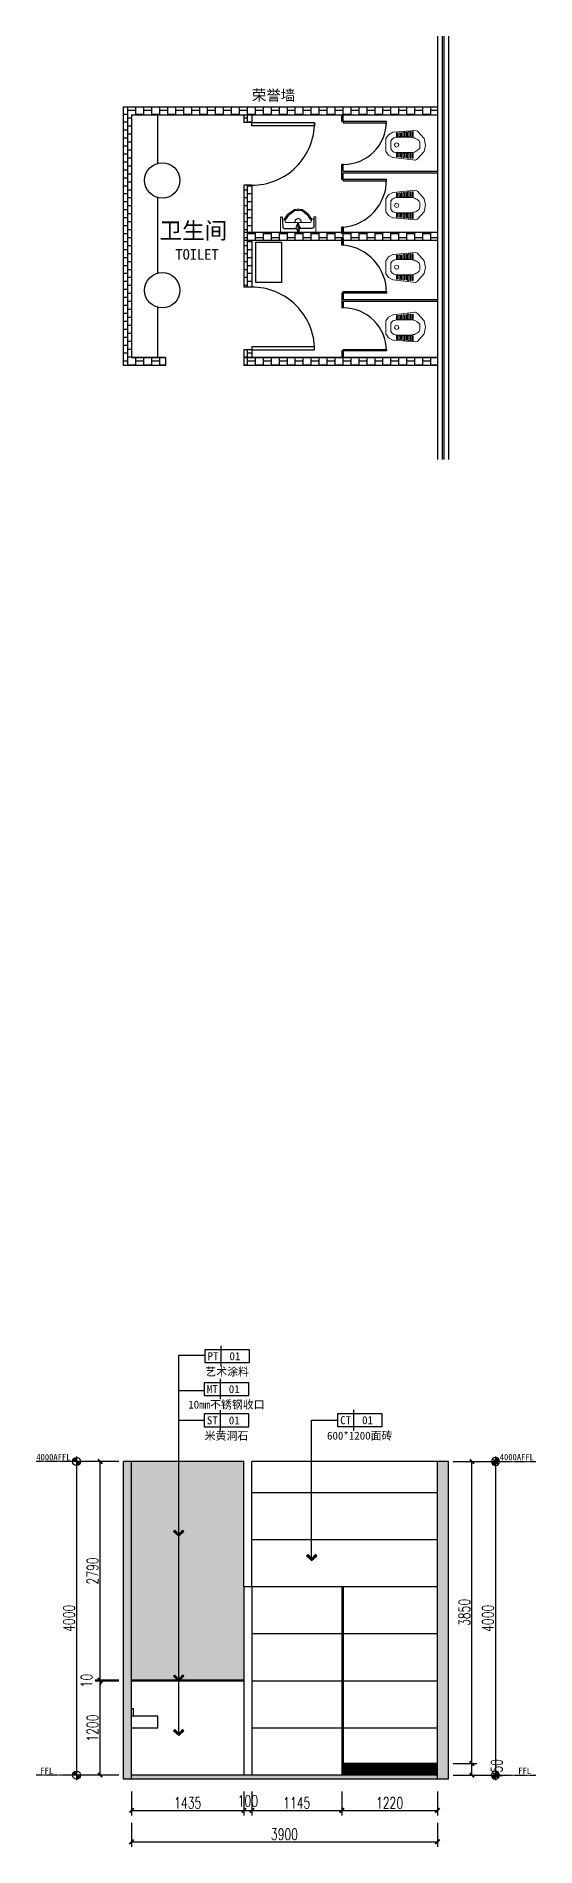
# Model space of a CAD drawing. Header units: millimetres. Extents: x 5625199 to 7433318, y -3316392 to -2552493.
# Drawn here: x 6492890 to 6499258, y -2677437 to -2654344 of the extents above; entities that cross this region are included whole.
import ezdxf
from ezdxf.enums import TextEntityAlignment as Align

# ---------------------------------------------------------------- set-up
doc = ezdxf.new("R2010")
doc.units = ezdxf.units.MM
doc.header["$PDMODE"] = 35
doc.header["$PDSIZE"] = -10
doc.linetypes.add('M-CENTER', pattern=[11.25, 7.5, -1.25, 1.25, -1.25])
for name, color, linetype in [('155', 155, 'Continuous'), ('DIM', 7, 'Continuous'), ('PL-固定家具', 155, 'Continuous'), ('PL-文字标注', 2, 'Continuous'), ('PL-新建墙体', 5, 'Continuous'), ('PL-活动家具', 15, 'Continuous'), ('PL-门', 4, 'Continuous')]:
    doc.layers.add(name, color=color, linetype=linetype)
doc.styles.add('03.YBC-宋体2.5', font='', dxfattribs={"width": 0.8, "height": 2.5})
doc.styles.add('dop-S', font='')
doc.styles.add('标注-尺寸', font='simplex.shx', dxfattribs={"width": 0.7})
doc.styles.add('黑体', font='simhei.ttf')
doc.styles.get('03.YBC-宋体2.5').set_extended_font_data('SimSun')
doc.styles.get('dop-S').set_extended_font_data('SimSun')
doc.dimstyles.new('90', dxfattribs={"dimscale": 0.9, "dimtxt": 150, "dimasz": 50, "dimexe": 120, "dimexo": 150, "dimgap": 30, "dimtad": 1, "dimdec": 0, "dimrnd": 5, "dimdsep": 46, "dimtxsty": '标注-尺寸', "dimblk": 'ARCHTICK', "dimcen": 0.2, "dimclrd": 8, "dimclre": 8, "dimclrt": 2, "dimadec": 0, "dimazin": 0, "dimtfac": 1, "dimtdec": 0, "dimtmove": 2, "dimatfit": 3, "dimldrblk": 'ccccc', "dimfxl": 300, "dimfxlon": 1, "dimtolj": 1, "dimtzin": 0, "dimarcsym": 0})
doc.dimstyles.new('副本 100', dxfattribs={"dimscale": 0.8, "dimtxt": 180, "dimasz": 70, "dimexe": 80, "dimexo": 100, "dimgap": 30, "dimtad": 1, "dimdec": 0, "dimrnd": 5, "dimdsep": 46, "dimtxsty": '标注-尺寸', "dimblk": 'ARCHTICK', "dimcen": 0.2, "dimdle": 5, "dimclrd": 8, "dimclre": 8, "dimclrt": 2, "dimadec": 0, "dimazin": 0, "dimtfac": 1, "dimtdec": 0, "dimtmove": 2, "dimatfit": 3, "dimldrblk": 'ccccc', "dimfxl": 300, "dimfxlon": 1, "dimtolj": 1, "dimtzin": 0, "dimarcsym": 0})

# ---------------------------------------------------------------- blocks, each defined once
blk = doc.blocks.new('GRDRDRD')
at = {"lineweight": 9}
for points in [[(5099847, -2519310), (5099792, -2519279), (5099760, -2519231), (5099760, -2519145), (5099760, -2519066), (5099792, -2519018), (5099847, -2518987)], [(5099823, -2519097), (5099839, -2519073)], [(5099823, -2519200), (5099823, -2519097)], [(5099839, -2519073), (5099847, -2519066), (5099863, -2519058), (5099871, -2519058), (5099886, -2519050), (5100100, -2519050)], [(5099847, -2518987), (5099855, -2518987)], [(5100139, -2518955), (5099855, -2518987)], [(5100100, -2519050), (5100107, -2519050)], [(5100107, -2519050), (5100123, -2519058), (5100139, -2519066), (5100155, -2519073), (5100163, -2519081), (5100178, -2519089), (5100186, -2519097)], [(5100139, -2518955), (5100163, -2518971)], [(5100163, -2518971), (5100250, -2519066), (5100265, -2519145), (5100250, -2519231), (5100163, -2519326)], [(5100186, -2519097), (5100194, -2519113)], [(5100194, -2519176), (5100194, -2519113)], [(5099839, -2519223), (5099823, -2519200)], [(5100107, -2519247), (5100100, -2519247), (5099886, -2519247), (5099871, -2519239), (5099863, -2519239), (5099847, -2519231), (5099839, -2519223)], [(5100139, -2519334), (5099855, -2519310), (5099847, -2519310)], [(5100107, -2519239), (5100100, -2519247)], [(5100186, -2519200), (5100178, -2519208), (5100163, -2519216), (5100155, -2519223), (5100139, -2519231), (5100123, -2519239), (5100107, -2519239)], [(5100163, -2519326), (5100139, -2519334)], [(5100194, -2519176), (5100186, -2519200)]]:
    blk.add_lwpolyline(points, dxfattribs=at)
at = {"lineweight": 13}
for points in [[(5099894, -2519176), (5099878, -2519168), (5099871, -2519152), (5099878, -2519129), (5099894, -2519121), (5099918, -2519129), (5099926, -2519152), (5099918, -2519168)], [(5099894, -2518995), (5099910, -2518995), (5099910, -2519042), (5099894, -2519042)], [(5099926, -2518995), (5099942, -2518995), (5099942, -2519042), (5099926, -2519042)], [(5099950, -2518995), (5099965, -2518987), (5099965, -2519042), (5099950, -2519042)], [(5099981, -2518987), (5099997, -2518987), (5099997, -2519042), (5099981, -2519042)], [(5100013, -2518987), (5100021, -2518987), (5100021, -2519042), (5100013, -2519042)], [(5100052, -2519042), (5100036, -2519042), (5100036, -2518979), (5100052, -2518979)], [(5100084, -2519042), (5100068, -2519042), (5100068, -2518979), (5100084, -2518979)], [(5100107, -2519042), (5100100, -2519042), (5100100, -2518979), (5100107, -2518979)], [(5100084, -2519318), (5100068, -2519318), (5100068, -2519255), (5100084, -2519255)], [(5100100, -2519318), (5100100, -2519255), (5100107, -2519255), (5100107, -2519318)]]:
    blk.add_lwpolyline(points, close=True, dxfattribs=at)
for points in [[(5099894, -2519302), (5099894, -2519255), (5099910, -2519255), (5099910, -2519302)], [(5099910, -2519302), (5099894, -2519302)], [(5099926, -2519302), (5099926, -2519255), (5099942, -2519255), (5099942, -2519302)], [(5099942, -2519302), (5099926, -2519302)], [(5099950, -2519302), (5099950, -2519255), (5099965, -2519255), (5099965, -2519302)], [(5099965, -2519302), (5099950, -2519302)], [(5099981, -2519310), (5099981, -2519255), (5099997, -2519255), (5099997, -2519310)], [(5099997, -2519310), (5099981, -2519310)], [(5100013, -2519310), (5100013, -2519255), (5100021, -2519255), (5100021, -2519310)], [(5100021, -2519310), (5100013, -2519310)], [(5100036, -2519310), (5100036, -2519255), (5100052, -2519255), (5100052, -2519318), (5100036, -2519310)]]:
    blk.add_lwpolyline(points, dxfattribs=at)
blk = doc.blocks.new('SFSEEE')
at = {"lineweight": 9}
for points in [[(5103261, -2495352), (5103269, -2495352), (5103269, -2495375), (5103261, -2495375), (5103072, -2495375), (5103072, -2494925), (5103261, -2494925), (5103269, -2494933), (5103269, -2494949), (5103261, -2494949)], [(5103198, -2495139), (5103198, -2495012), (5103198, -2494989), (5103222, -2494981), (5103238, -2494973)], [(5103246, -2494949), (5103238, -2494957), (5103238, -2494965), (5103238, -2494973), (5103269, -2494996), (5103293, -2495012), (5103317, -2495036), (5103340, -2495075), (5103364, -2495107), (5103364, -2495123), (5103372, -2495154), (5103364, -2495178), (5103364, -2495202), (5103340, -2495233), (5103317, -2495265), (5103293, -2495289), (5103269, -2495304), (5103238, -2495328), (5103238, -2495336), (5103238, -2495344), (5103246, -2495352)], [(5103238, -2495328), (5103222, -2495320), (5103198, -2495312), (5103198, -2495296), (5103198, -2495162)]]:
    blk.add_lwpolyline(points, dxfattribs=at)
at = {"lineweight": 25}
for points in [[(5103261, -2494949), (5103143, -2494957), (5103127, -2494957), (5103119, -2494973), (5103119, -2495123)], [(5103198, -2495194), (5103230, -2495186), (5103246, -2495154), (5103230, -2495115), (5103198, -2495107)], [(5103222, -2494981), (5103230, -2494989), (5103261, -2495012), (5103285, -2495028), (5103301, -2495044), (5103332, -2495083), (5103348, -2495107), (5103356, -2495131), (5103356, -2495154), (5103356, -2495170), (5103348, -2495194), (5103332, -2495225), (5103301, -2495257), (5103285, -2495273), (5103261, -2495289), (5103230, -2495312), (5103222, -2495320)], [(5103072, -2495146), (5103096, -2495146), (5103104, -2495139)], [(5103104, -2495162), (5103096, -2495162), (5103072, -2495162), (5103072, -2495139)], [(5103261, -2495352), (5103143, -2495352), (5103127, -2495344), (5103119, -2495328), (5103119, -2495178)], [(5103159, -2495139), (5103159, -2495131)], [(5103159, -2495162), (5103159, -2495154)], [(5103167, -2495146), (5103175, -2495146), (5103182, -2495146)], [(5103167, -2495154), (5103175, -2495154), (5103182, -2495154)], [(5103175, -2495162), (5103175, -2495154)], [(5103182, -2495146), (5103190, -2495146), (5103190, -2495139), (5103190, -2495162), (5103190, -2495139), (5103190, -2495162), (5103182, -2495154)]]:
    blk.add_lwpolyline(points, dxfattribs=at)
for points in [[(5103072, -2495139), (5103072, -2495162), (5103072, -2495146)], [(5103127, -2495123), (5103111, -2495131), (5103104, -2495154), (5103111, -2495170), (5103127, -2495178), (5103151, -2495170), (5103159, -2495154), (5103151, -2495131)], [(5103143, -2495154), (5103135, -2495146), (5103127, -2495146), (5103119, -2495154), (5103127, -2495162), (5103135, -2495162)], [(5103175, -2495162), (5103175, -2495139), (5103167, -2495139), (5103167, -2495162)]]:
    blk.add_lwpolyline(points, close=True, dxfattribs=at)
blk = doc.blocks.new('_ArchTick')
at = {"color": 0, "linetype": 'ByBlock', "const_width": 0.4}
blk.add_lwpolyline([(-0.5, -0.5), (0.5, 0.5)], dxfattribs=at)
blk = doc.blocks.new('*D315')
at = {"layer": '155', "color": 8, "lineweight": -2, "ltscale": 500, "transparency": 16777216}
for p, q in [((6494104, -2676733), (6494104, -2677037)), ((6495538, -2676733), (6495538, -2677037)), ((6494100, -2676973), (6495542, -2676973))]:
    blk.add_line(p, q, dxfattribs=at)
at = {"layer": 'Defpoints', "color": 0, "transparency": 16777216}
for p in [(6494104, -2676329), (6495538, -2676523), (6495538, -2676973)]:
    blk.add_point(p, dxfattribs=at)
at = {"layer": '155', "color": 8, "linetype": 'ByBlock', "lineweight": -2, "transparency": 16777216, "xscale": 56, "yscale": 56, "zscale": 56, "rotation": 180}
blk.add_blockref('_ArchTick', (6494104, -2676973), dxfattribs=at)
at = {"layer": '155', "color": 8, "linetype": 'ByBlock', "lineweight": -2, "transparency": 16777216, "xscale": 56, "yscale": 56, "zscale": 56}
blk.add_blockref('_ArchTick', (6495538, -2676973), dxfattribs=at)
at = {"layer": '155', "color": 2, "ltscale": 500, "transparency": 16777216, "insert": (6494821, -2676877), "char_height": 144, "attachment_point": 5, "style": '标注-尺寸'}
blk.add_mtext('\\A1;1435', dxfattribs=at)
blk = doc.blocks.new('ccccc')
h = blk.add_hatch(color=44)
h.dxf.hatch_style = 1
h.paths.add_polyline_path([(-1.71, -1.12), (-1.35, -1.47), (0, 0), (-1.35, 1.47), (-1.71, 1.12), (-0.42, 0)])
at = {"color": 44}
for p, q in [((-0.42, 0), (-5.07, 0)), ((-1.35, 1.47), (-1.71, 1.12)), ((-1.71, 1.12), (-0.42, 0)), ((-1.71, -1.12), (-0.42, 0)), ((0, 0), (-1.35, 1.47)), ((0, 0), (-1.35, -1.47)), ((-1.35, -1.47), (-1.71, -1.12))]:
    blk.add_line(p, q, dxfattribs=at)
blk = doc.blocks.new('*D316')
at = {"layer": '155', "color": 8, "lineweight": -2, "ltscale": 500, "transparency": 16777216}
for p, q in [((6495538, -2676733), (6495538, -2677037)), ((6495638, -2676733), (6495638, -2677037)), ((6495534, -2676973), (6495642, -2676973))]:
    blk.add_line(p, q, dxfattribs=at)
at = {"layer": 'Defpoints', "color": 0, "transparency": 16777216}
for p in [(6495538, -2676523), (6495638, -2676523), (6495638, -2676973)]:
    blk.add_point(p, dxfattribs=at)
at = {"layer": '155', "color": 8, "linetype": 'ByBlock', "lineweight": -2, "transparency": 16777216, "xscale": 56, "yscale": 56, "zscale": 56, "rotation": 180}
blk.add_blockref('_ArchTick', (6495538, -2676973), dxfattribs=at)
at = {"layer": '155', "color": 8, "linetype": 'ByBlock', "lineweight": -2, "transparency": 16777216, "xscale": 56, "yscale": 56, "zscale": 56}
blk.add_blockref('_ArchTick', (6495638, -2676973), dxfattribs=at)
at = {"layer": '155', "color": 2, "ltscale": 500, "transparency": 16777216, "insert": (6495588, -2676853), "char_height": 144, "attachment_point": 5, "style": '标注-尺寸'}
blk.add_mtext('\\A1;100', dxfattribs=at)
blk = doc.blocks.new('*D317')
at = {"layer": '155', "color": 8, "lineweight": -2, "ltscale": 500, "transparency": 16777216}
for p, q in [((6495638, -2676733), (6495638, -2677037)), ((6496784, -2676733), (6496784, -2677037)), ((6495634, -2676973), (6496788, -2676973))]:
    blk.add_line(p, q, dxfattribs=at)
at = {"layer": 'Defpoints', "color": 0, "transparency": 16777216}
for p in [(6495638, -2676523), (6496784, -2676523), (6496784, -2676973)]:
    blk.add_point(p, dxfattribs=at)
at = {"layer": '155', "color": 8, "linetype": 'ByBlock', "lineweight": -2, "transparency": 16777216, "xscale": 56, "yscale": 56, "zscale": 56, "rotation": 180}
blk.add_blockref('_ArchTick', (6495638, -2676973), dxfattribs=at)
at = {"layer": '155', "color": 8, "linetype": 'ByBlock', "lineweight": -2, "transparency": 16777216, "xscale": 56, "yscale": 56, "zscale": 56}
blk.add_blockref('_ArchTick', (6496784, -2676973), dxfattribs=at)
at = {"layer": '155', "color": 2, "ltscale": 500, "transparency": 16777216, "insert": (6496211, -2676877), "char_height": 144, "attachment_point": 5, "style": '标注-尺寸'}
blk.add_mtext('\\A1;1145', dxfattribs=at)
blk = doc.blocks.new('*D318')
at = {"layer": '155', "color": 8, "lineweight": -2, "ltscale": 500, "transparency": 16777216}
for p, q in [((6496784, -2676733), (6496784, -2677037)), ((6498004, -2676733), (6498004, -2677037)), ((6496780, -2676973), (6498008, -2676973))]:
    blk.add_line(p, q, dxfattribs=at)
at = {"layer": 'Defpoints', "color": 0, "transparency": 16777216}
for p in [(6496784, -2676523), (6498004, -2676573), (6498004, -2676973)]:
    blk.add_point(p, dxfattribs=at)
at = {"layer": '155', "color": 8, "linetype": 'ByBlock', "lineweight": -2, "transparency": 16777216, "xscale": 56, "yscale": 56, "zscale": 56, "rotation": 180}
blk.add_blockref('_ArchTick', (6496784, -2676973), dxfattribs=at)
at = {"layer": '155', "color": 8, "linetype": 'ByBlock', "lineweight": -2, "transparency": 16777216, "xscale": 56, "yscale": 56, "zscale": 56}
blk.add_blockref('_ArchTick', (6498004, -2676973), dxfattribs=at)
at = {"layer": '155', "color": 2, "ltscale": 500, "transparency": 16777216, "insert": (6497394, -2676877), "char_height": 144, "attachment_point": 5, "style": '标注-尺寸'}
blk.add_mtext('\\A1;1220', dxfattribs=at)
blk = doc.blocks.new('*D376')
at = {"layer": '155', "color": 8, "lineweight": -2, "ltscale": 500, "transparency": 16777216}
for p, q in [((6494104, -2677133), (6494104, -2677437)), ((6498004, -2677133), (6498004, -2677437)), ((6494100, -2677373), (6498008, -2677373))]:
    blk.add_line(p, q, dxfattribs=at)
at = {"layer": 'Defpoints', "color": 0, "transparency": 16777216}
for p in [(6494104, -2676523), (6498004, -2676523), (6498004, -2677373)]:
    blk.add_point(p, dxfattribs=at)
at = {"layer": '155', "color": 8, "linetype": 'ByBlock', "lineweight": -2, "transparency": 16777216, "xscale": 56, "yscale": 56, "zscale": 56, "rotation": 180}
blk.add_blockref('_ArchTick', (6494104, -2677373), dxfattribs=at)
at = {"layer": '155', "color": 8, "linetype": 'ByBlock', "lineweight": -2, "transparency": 16777216, "xscale": 56, "yscale": 56, "zscale": 56}
blk.add_blockref('_ArchTick', (6498004, -2677373), dxfattribs=at)
at = {"layer": '155', "color": 2, "ltscale": 500, "transparency": 16777216, "insert": (6496054, -2677277), "char_height": 144, "attachment_point": 5, "style": '标注-尺寸'}
blk.add_mtext('\\A1;3900', dxfattribs=at)
blk = doc.blocks.new('子标高')
h = blk.add_hatch(color=256)
edge = h.paths.add_edge_path()
edge.add_arc((-600, 0), 51, 89.7288, 180.2712, ccw=False)
edge.add_line((-600, 51), (-600, 0))
edge.add_line((-600, 0), (-651, 0))
edge = h.paths.add_edge_path()
edge.add_arc((-600, 0), 51, -90.2712, 0.2712, ccw=False)
edge.add_line((-600, -51), (-600, 0))
edge.add_line((-600, 0), (-549, 0))
at = {"linetype": 'M-CENTER', "ltscale": 0.5}
blk.add_line((-710, 0), (-1114, 0), dxfattribs=at)
for p, q in [((-200, 0), (-710, 0)), ((-600, 64), (-600, -64))]:
    blk.add_line(p, q)
at = {"color": 5}
blk.add_circle((-600, 0), 51.2, dxfattribs=at)
at = {"style": 'dop-S'}
blk.add_attdef('标高', (-1232, 16), '', height=100, dxfattribs=at)
blk = doc.blocks.new('母标高')
h = blk.add_hatch(color=256)
edge = h.paths.add_edge_path()
edge.add_arc((-600, 0), 51, 89.7288, 180.2712, ccw=False)
edge.add_line((-600, 51), (-600, 0))
edge.add_line((-600, 0), (-651, 0))
edge = h.paths.add_edge_path()
edge.add_arc((-600, 0), 51, -90.2712, 0.2712, ccw=False)
edge.add_line((-600, -51), (-600, 0))
edge.add_line((-600, 0), (-549, 0))
at = {"linetype": 'M-CENTER', "ltscale": 0.5}
blk.add_line((-710, 0), (-1114, 0), dxfattribs=at)
for p, q in [((-200, 0), (-710, 0)), ((-600, 64), (-600, -64))]:
    blk.add_line(p, q)
at = {"color": 5}
blk.add_circle((-600, 0), 51.2, dxfattribs=at)
at = {"style": 'dop-S'}
blk.add_attdef('标高', (-1104, 16), '', height=100, dxfattribs=at)
blk = doc.blocks.new('*D555')
at = {"layer": '155', "color": 8, "lineweight": -2, "ltscale": 500, "transparency": 16777216}
for p, q in [((6493944, -2675323), (6493640, -2675323)), ((6493704, -2676527), (6493704, -2675319)), ((6493944, -2676523), (6493640, -2676523))]:
    blk.add_line(p, q, dxfattribs=at)
at = {"layer": 'Defpoints', "color": 0, "transparency": 16777216}
for p in [(6493704, -2675323), (6494247, -2675323), (6494247, -2676523)]:
    blk.add_point(p, dxfattribs=at)
at = {"layer": '155', "color": 8, "linetype": 'ByBlock', "lineweight": -2, "transparency": 16777216, "xscale": 56, "yscale": 56, "zscale": 56}
for p, rotation in [((6493704, -2675323), 90), ((6493704, -2676523), 270)]:
    blk.add_blockref('_ArchTick', p, dxfattribs=dict(at, rotation=rotation))
at = {"layer": '155', "color": 2, "ltscale": 500, "transparency": 16777216, "insert": (6493608, -2675923), "char_height": 144, "attachment_point": 5, "rotation": 90, "style": '标注-尺寸'}
blk.add_mtext('\\A1;1200', dxfattribs=at)
blk = doc.blocks.new('*D556')
at = {"layer": '155', "color": 8, "lineweight": -2, "ltscale": 500, "transparency": 16777216}
for p, q in [((6493944, -2675313), (6493640, -2675313)), ((6493944, -2675323), (6493640, -2675323)), ((6493704, -2675313), (6493704, -2675257)), ((6493704, -2675327), (6493704, -2675309)), ((6493704, -2675323), (6493704, -2675379))]:
    blk.add_line(p, q, dxfattribs=at)
at = {"layer": 'Defpoints', "color": 0, "transparency": 16777216}
for p in [(6493704, -2675313), (6494217, -2675313), (6494247, -2675323)]:
    blk.add_point(p, dxfattribs=at)
at = {"layer": '155', "color": 8, "linetype": 'ByBlock', "lineweight": -2, "transparency": 16777216, "xscale": 56, "yscale": 56, "zscale": 56}
for p, rotation in [((6493704, -2675313), 270), ((6493704, -2675323), 90)]:
    blk.add_blockref('_ArchTick', p, dxfattribs=dict(at, rotation=rotation))
at = {"layer": '155', "color": 2, "ltscale": 500, "transparency": 16777216, "insert": (6493532, -2675318), "char_height": 144, "attachment_point": 5, "rotation": 90, "style": '标注-尺寸'}
blk.add_mtext('\\A1;10', dxfattribs=at)
blk = doc.blocks.new('*D557')
at = {"layer": '155', "color": 8, "lineweight": -2, "ltscale": 500, "transparency": 16777216}
for p, q in [((6493944, -2672523), (6493640, -2672523)), ((6493704, -2675317), (6493704, -2672519)), ((6493944, -2675313), (6493640, -2675313))]:
    blk.add_line(p, q, dxfattribs=at)
at = {"layer": 'Defpoints', "color": 0, "transparency": 16777216}
for p in [(6493704, -2672523), (6494217, -2672523), (6494217, -2675313)]:
    blk.add_point(p, dxfattribs=at)
at = {"layer": '155', "color": 8, "linetype": 'ByBlock', "lineweight": -2, "transparency": 16777216, "xscale": 56, "yscale": 56, "zscale": 56}
for p, rotation in [((6493704, -2672523), 90), ((6493704, -2675313), 270)]:
    blk.add_blockref('_ArchTick', p, dxfattribs=dict(at, rotation=rotation))
at = {"layer": '155', "color": 2, "ltscale": 500, "transparency": 16777216, "insert": (6493608, -2673918), "char_height": 144, "attachment_point": 5, "rotation": 90, "style": '标注-尺寸'}
blk.add_mtext('\\A1;2790', dxfattribs=at)
blk = doc.blocks.new('*D558')
at = {"layer": '155', "color": 8, "lineweight": -2, "ltscale": 500, "transparency": 16777216}
for p, q in [((6493644, -2672523), (6493340, -2672523)), ((6493404, -2672519), (6493404, -2676527)), ((6493644, -2676523), (6493340, -2676523))]:
    blk.add_line(p, q, dxfattribs=at)
at = {"layer": 'Defpoints', "color": 0, "transparency": 16777216}
for p in [(6494217, -2672523), (6493404, -2676523), (6494159, -2676523)]:
    blk.add_point(p, dxfattribs=at)
at = {"layer": '155', "color": 8, "linetype": 'ByBlock', "lineweight": -2, "transparency": 16777216, "xscale": 56, "yscale": 56, "zscale": 56}
for p, rotation in [((6493404, -2672523), 90), ((6493404, -2676523), 270)]:
    blk.add_blockref('_ArchTick', p, dxfattribs=dict(at, rotation=rotation))
at = {"layer": '155', "color": 2, "ltscale": 500, "transparency": 16777216, "insert": (6493308, -2674523), "char_height": 144, "attachment_point": 5, "rotation": 90, "style": '标注-尺寸'}
blk.add_mtext('\\A1;4000', dxfattribs=at)
blk = doc.blocks.new('*D559')
at = {"layer": '155', "color": 8, "lineweight": -2, "ltscale": 500, "transparency": 16777216}
for p, q in [((6498204, -2676373), (6498508, -2676373)), ((6498444, -2676527), (6498444, -2676369)), ((6498204, -2676523), (6498508, -2676523))]:
    blk.add_line(p, q, dxfattribs=at)
at = {"layer": 'Defpoints', "color": 0, "transparency": 16777216}
for p in [(6497714, -2676373), (6498444, -2676373), (6497714, -2676523)]:
    blk.add_point(p, dxfattribs=at)
at = {"layer": '155', "color": 8, "linetype": 'ByBlock', "lineweight": -2, "transparency": 16777216, "xscale": 56, "yscale": 56, "zscale": 56}
for p, rotation in [((6498444, -2676373), 90), ((6498444, -2676523), 270)]:
    blk.add_blockref('_ArchTick', p, dxfattribs=dict(at, rotation=rotation))
at = {"layer": '155', "color": 2, "ltscale": 500, "transparency": 16777216, "insert": (6498760, -2676448), "char_height": 144, "attachment_point": 5, "rotation": 90, "style": '标注-尺寸'}
blk.add_mtext('\\A1;150', dxfattribs=at)
blk = doc.blocks.new('*D560')
at = {"layer": '155', "color": 8, "lineweight": -2, "ltscale": 500, "transparency": 16777216}
for p, q in [((6498204, -2672523), (6498508, -2672523)), ((6498444, -2676377), (6498444, -2672519)), ((6498204, -2676373), (6498508, -2676373))]:
    blk.add_line(p, q, dxfattribs=at)
at = {"layer": 'Defpoints', "color": 0, "transparency": 16777216}
for p in [(6497126, -2672523), (6498444, -2672523), (6497714, -2676373)]:
    blk.add_point(p, dxfattribs=at)
at = {"layer": '155', "color": 8, "linetype": 'ByBlock', "lineweight": -2, "transparency": 16777216, "xscale": 56, "yscale": 56, "zscale": 56}
for p, rotation in [((6498444, -2672523), 90), ((6498444, -2676373), 270)]:
    blk.add_blockref('_ArchTick', p, dxfattribs=dict(at, rotation=rotation))
at = {"layer": '155', "color": 2, "ltscale": 500, "transparency": 16777216, "insert": (6498348, -2674448), "char_height": 144, "attachment_point": 5, "rotation": 90, "style": '标注-尺寸'}
blk.add_mtext('\\A1;3850', dxfattribs=at)
blk = doc.blocks.new('*D561')
at = {"layer": '155', "color": 8, "lineweight": -2, "ltscale": 500, "transparency": 16777216}
for p, q in [((6498504, -2672523), (6498808, -2672523)), ((6498744, -2672519), (6498744, -2676527)), ((6498504, -2676523), (6498808, -2676523))]:
    blk.add_line(p, q, dxfattribs=at)
at = {"layer": 'Defpoints', "color": 0, "transparency": 16777216}
for p in [(6497126, -2672523), (6497904, -2676523), (6498744, -2676523)]:
    blk.add_point(p, dxfattribs=at)
at = {"layer": '155', "color": 8, "linetype": 'ByBlock', "lineweight": -2, "transparency": 16777216, "xscale": 56, "yscale": 56, "zscale": 56}
for p, rotation in [((6498744, -2672523), 90), ((6498744, -2676523), 270)]:
    blk.add_blockref('_ArchTick', p, dxfattribs=dict(at, rotation=rotation))
at = {"layer": '155', "color": 2, "ltscale": 500, "transparency": 16777216, "insert": (6498648, -2674523), "char_height": 144, "attachment_point": 5, "rotation": 90, "style": '标注-尺寸'}
blk.add_mtext('\\A1;4000', dxfattribs=at)
blk = doc.blocks.new('*U604')
at = {"color": 50}
blk.add_line((-9, 3.2), (-9, -3.2), dxfattribs=at)
at = {"color": 150}
blk.add_lwpolyline([(-14, 2), (-14, -2), (0, -2), (0, 2)], close=True, dxfattribs=at)
at = {"color": 50, "style": '03.YBC-宋体2.5', "flags": 8}
for tag, p in [('PT', (-11.41, -0.02)), ('01', (-4.56, -0.02)), ('材料名称', (-7, -4.85))]:
    blk.add_attdef(tag, text='', height=2.5, dxfattribs=at).set_placement(p, align=Align.MIDDLE_CENTER)

msp = doc.modelspace()

# ---------------------------------------------------------------- hatches: boundary and pattern name
at = {"layer": '155', "ltscale": 500}
h = msp.add_hatch(dxfattribs=at)
h.set_pattern_fill('钢筋混凝土', color=250, scale=3)
h.set_pattern_definition([(45, (630928.765, -417409.755), (-5.303300859, 5.303300859), []), (50, (630928.765, -417409.755), (21.51780548, -1.88256405), [2.25, -24.75]), (355, (630928.765, -417409.755), (-4.16254001, 22.56576401), [1.8, -19.8]), (100.4514, (630930.558, -417409.912), (17.35528145, 20.68318626), [1.9122057, -21.03426336]), (46.1842, (630928.765, -417403.755), (32.01723146, -4.96557043), [3.375, -37.125]), (96.6356, (630931.433, -417404.17), (28.03988117, 29.22353613), [2.86830864, -31.55139]), (351.1842, (630928.765, -417403.755), (28.03985835, 29.22355803), [2.7, -29.7]), (21, (630931.765, -417405.255), (17.907211564, -12.07856672), [2.25, -24.75]), (326, (630931.765, -417405.255), (7.29945996, 21.75450135), [1.8, -19.8]), (71.4514, (630933.257, -417406.262), (25.20667886, 9.6759149), [1.9122057, -21.03426336]), (37.5, (630928.765, -417409.755), (0.3647956595, 9.986815615), [0, -19.56, 0, -20.1, 0, -19.875]), (7.5, (630928.765, -417409.755), (7.892086123, 11.832351356), [0, -11.46, 0, -19.11, 0, -7.575]), (327.5, (630922.075, -417409.755), (16.014673085, -0.676646152), [0, -7.5, 0, -23.4, 0, -31.05]), (317.5, (630919.075, -417409.755), (17.49558508, 3.00314947), [0, -9.75, 0, -15.54, 0, -22.05])])
h.paths.add_polyline_path([(6494103.81, -2672522.72), (6494003.6, -2672522.72), (6494003.6, -2676572.72), (6494103.81, -2676572.72), (6494103.81, -2676522.72)])
h.paths.add_polyline_path([(6498003.76, -2676572.72), (6498143.76, -2676572.72), (6498143.76, -2672522.72), (6498003.76, -2672522.72), (6498003.76, -2676522.72)])
h = msp.add_hatch(dxfattribs=at)
h.set_pattern_fill('CONC', color=250, scale=8)
h.set_pattern_definition([(0, (273595.86, -417279.7), (0, 203.2), [0, -203.2]), (0, (273597.9, -417350.83), (0, 203.2), [0, -203.2]), (0, (273604, -417241.1), (0, 203.2), [0, -203.2]), (338.1986, (273498.33, -417304.09), (609.60005548, -203.19998181), [21.8852496, -1072.3802784]), (216.8699, (273518.65, -417312.22), (609.5999833, 406.40002505), [10.16, -1005.84]), (130.6013, (273510.52, -417318.315), (1016.000085595, -1219.19980049), [18.734024, -1854.677317]), (206.5651, (273443.465, -417342.7), (-203.1998289, -203.2002661), [4.543755, -449.8252624]), (326.3099, (273439.4, -417344.73), (406.39991014, -203.20027117), [7.326579, -725.321587]), (108.4349, (273445.497, -417348.795), (-203.19967553, 406.4000883), [6.4257936, -636.149096]), (225, (273573.51, -417363.02), (-3e-14, -203.200063), [8.620963, -278.7471184]), (0, (273567.42, -417369.12), (203.2, 203.2), [12.192, -191.008]), (135, (273579.61, -417369.12), (-203.200065, 1e-14), [8.62096, -278.7471184]), (251.5651, (273549.13, -417232.97), (203.199675, 406.40009185), [6.425792, -636.149096]), (0, (273547.1, -417239.07), (203.2, 203.2), [10.16, -193.04]), (143.1301, (273557.257, -417239.067), (-609.5999833, 406.40002505), [10.16, -1005.84]), (213.6901, (273441.43, -417230.94), (406.3999075, 203.2002694), [7.326576, -725.321587]), (341.5651, (273435.337, -417235.003), (-406.40009185, 203.199675), [12.851584, -629.7233024]), (126.8699, (273447.53, -417239.067), (406.40002505, -609.5999833), [10.16, -1005.84]), (0, (273500.36, -417239.07), (0, 203.2), [0, -203.2]), (0, (273445.5, -417291.9), (0, 203.2), [0, -203.2]), (0, (273502.4, -417367.08), (0, 203.2), [0, -203.2]), (0, (273557.26, -417304.1), (0, 203.2), [0, -203.2]), (0, (273498.33, -417269.55), (0, 203.2), [0, -203.2]), (0, (273453.62, -417263.45), (0, 203.2), [0, -203.2]), (0, (273471.91, -417275.64), (0, 203.2), [0, -203.2]), (0, (273463.78, -417324.41), (0, 203.2), [0, -203.2]), (0, (273415.02, -417316.28), (0, 203.2), [0, -203.2]), (0, (273417.05, -417269.55), (0, 203.2), [0, -203.2]), (0, (273410.95, -417224.84), (0, 203.2), [0, -203.2]), (0, (273473.94, -417216.72), (0, 203.2), [0, -203.2]), (0, (273518.65, -417208.59), (0, 203.2), [0, -203.2]), (0, (273589.77, -417216.72), (0, 203.2), [0, -203.2]), (0, (273541, -417279.7), (0, 203.2), [0, -203.2]), (0, (273520.68, -417243.13), (0, 203.2), [0, -203.2]), (0, (273536.94, -417340.67), (0, 203.2), [0, -203.2]), (0, (273475.98, -417350.83), (0, 203.2), [0, -203.2]), (0, (273536.94, -417395.53), (0, 203.2), [0, -203.2]), (0, (273469.88, -417383.34), (0, 203.2), [0, -203.2]), (0, (273404.86, -417389.44), (0, 203.2), [0, -203.2]), (0, (273429.24, -417399.6), (0, 203.2), [0, -203.2]), (0, (273431.27, -417371.15), (0, 203.2), [0, -203.2]), (0, (273567.42, -417403.66), (0, 203.2), [0, -203.2]), (0, (273591.8, -417320.35), (0, 203.2), [0, -203.2]), (0, (273581.64, -417259.39), (0, 203.2), [0, -203.2]), (0, (273488.17, -417405.7), (0, 203.2), [0, -203.2])])
h.paths.add_polyline_path([(6495537.81, -2675322.72), (6495537.81, -2675312.72), (6495537.81, -2674122.72), (6495537.81, -2672522.72), (6494103.81, -2672522.72), (6494103.81, -2675312.72), (6494103.81, -2675322.72)])
h = msp.add_hatch(dxfattribs=at)
h.set_pattern_fill('ANSI31', color=250, scale=3)
h.set_pattern_definition([(45, (291082.976, -417409.755), (-6.735192091, 6.735192091), [])])
h.paths.add_polyline_path([(6496783.78, -2676372.72), (6496783.78, -2676522.72), (6498003.76, -2676522.72), (6498003.76, -2676372.72)])
h = msp.add_hatch(color=250, dxfattribs=at)
h.dxf.hatch_style = 1
h.paths.add_polyline_path([(6494103.81, -2676572.72), (6498003.76, -2676572.72), (6498003.76, -2676522.72), (6494103.81, -2676522.72)])
at = {"layer": 'PL-新建墙体'}
h = msp.add_hatch(dxfattribs=at)
h.set_pattern_fill('AR-B88', color=250, scale=0.5, angle=90)
h.set_pattern_definition([(90, (844387.64, -479424.54), (-101.6, 6e-15), []), (180, (844387.64, -479424.54), (-101.6, -50.8), [101.6, -101.6])])
h.paths.add_polyline_path([(6498003.76, -2655243.9), (6494003.6, -2655243.88), (6494003.6, -2658544.27), (6494537.81, -2658544.27), (6494537.81, -2658444.16), (6494103.81, -2658444.16), (6494103.81, -2655345.99), (6498003.76, -2655346.01)])
h.paths.add_polyline_path([(6498003.76, -2656845.07), (6495537.81, -2656845.07), (6495537.81, -2656945.07), (6498003.76, -2656945.07)])
h.paths.add_polyline_path([(6495637.81, -2656845.07), (6495637.81, -2656245.76), (6495537.81, -2656245.76), (6495537.81, -2656845.07)])
h.paths.add_polyline_path([(6495537.81, -2656945.07), (6495537.81, -2657544.17), (6495637.81, -2657544.17), (6495637.81, -2656945.07)])
h.paths.add_polyline_path([(6495637.81, -2655345.99), (6495537.81, -2655345.99), (6495537.81, -2655445.76), (6495637.81, -2655445.76), (6495637.81, -2655345.99)])
h.paths.add_polyline_path([(6495637.81, -2658444.16), (6495637.81, -2658344.17), (6495537.81, -2658344.17), (6495537.81, -2658444.16)])
h.paths.add_polyline_path([(6495537.81, -2658444.16), (6495537.81, -2658544.27), (6498003.76, -2658544.27), (6498003.76, -2658444.16), (6495637.81, -2658444.16)])

# ---------------------------------------------------------------- linework, layer by layer
at = {"color": 250, "ltscale": 500}
for p, q in [((6498003.76, -2654344.44), (6498003.76, -2659744.44)), ((6498143.76, -2654344.44), (6498143.76, -2659744.44))]:
    msp.add_line(p, q, dxfattribs=at)
at = {"color": 3, "ltscale": 500}
for p, q in [((6498063.76, -2654344.44), (6498063.76, -2659744.44)), ((6498083.76, -2654344.44), (6498083.76, -2659744.44))]:
    msp.add_line(p, q, dxfattribs=at)
at = {"ltscale": 500}
for p, q in [((6494003.6, -2658544.27), (6494003.6, -2656641.62)), ((6498003.78, -2658444.16), (6495537.81, -2658444.16)), ((6498003.78, -2658544.27), (6498003.77, -2658544.27))]:
    msp.add_line(p, q, dxfattribs=at)
at = {"layer": '155', "color": 7, "ltscale": 500}
for p, q in [((6494003.6, -2676572.72), (6494003.6, -2672522.72)), ((6495537.81, -2672522.72), (6494003.6, -2672522.72)), ((6494103.81, -2676572.72), (6494103.81, -2672522.72)), ((6495537.81, -2674122.72), (6495537.81, -2672522.72)), ((6498143.76, -2672522.72), (6495637.81, -2672522.72)), ((6495637.81, -2674122.72), (6495637.81, -2672522.72)), ((6498003.76, -2676572.72), (6498003.76, -2672522.72)), ((6498143.76, -2676572.72), (6498143.76, -2672522.72)), ((6495637.81, -2674122.72), (6495537.81, -2674122.72)), ((6498143.76, -2676572.72), (6494003.6, -2676572.72)), ((6498003.76, -2676522.72), (6494103.81, -2676522.72))]:
    msp.add_line(p, q, dxfattribs=at)
at = {"layer": '155', "color": 8, "ltscale": 500}
for p, q in [((6498003.76, -2672922.72), (6495637.81, -2672922.72)), ((6498003.76, -2673522.72), (6495637.81, -2673522.72)), ((6498003.76, -2674122.72), (6495637.81, -2674122.72)), ((6496783.78, -2674722.72), (6495637.81, -2674722.72)), ((6498003.76, -2674722.72), (6496803.78, -2674722.72)), ((6496783.78, -2675322.72), (6495637.81, -2675322.72)), ((6498003.76, -2675322.72), (6496803.78, -2675322.72)), ((6496783.78, -2675922.72), (6495637.81, -2675922.72)), ((6498003.76, -2675922.72), (6496803.78, -2675922.72))]:
    msp.add_line(p, q, dxfattribs=at)
at = {"layer": '155', "color": 5, "ltscale": 500}
for p, q in [((6495537.81, -2674122.72), (6495537.81, -2676522.72)), ((6495637.81, -2674122.72), (6495637.81, -2676522.72))]:
    msp.add_line(p, q, dxfattribs=at)
at = {"layer": '155', "color": 4, "ltscale": 500}
for p, q in [((6496783.78, -2674122.72), (6496783.78, -2676372.72)), ((6496783.78, -2674122.72), (6496803.78, -2674122.72)), ((6496803.78, -2674122.72), (6496803.78, -2676372.72)), ((6495537.81, -2675312.72), (6494103.81, -2675312.72)), ((6495537.81, -2675322.72), (6494103.81, -2675322.72))]:
    msp.add_line(p, q, dxfattribs=at)
at = {"layer": '155', "color": 155, "ltscale": 500}
for p, q in [((6494103.81, -2675772.72), (6494103.81, -2675672.72)), ((6494103.81, -2675672.72), (6494123.81, -2675672.72)), ((6494123.81, -2675672.72), (6494123.81, -2675772.72)), ((6494437.82, -2675772.72), (6494103.81, -2675772.72)), ((6494437.82, -2675922.72), (6494103.81, -2675922.72)), ((6494437.82, -2675922.72), (6494437.82, -2675772.72))]:
    msp.add_line(p, q, dxfattribs=at)
at = {"layer": '155', "color": 3, "ltscale": 500}
for p, q in [((6498003.76, -2676372.72), (6496783.78, -2676372.72)), ((6496783.78, -2676372.72), (6496783.78, -2676522.72))]:
    msp.add_line(p, q, dxfattribs=at)
at = {"layer": 'PL-固定家具', "ltscale": 500}
for p, q in [((6496783.78, -2655430.77), (6496783.78, -2655346)), ((6496803.78, -2655430.77), (6496803.78, -2655346)), ((6496803.78, -2655430.77), (6496783.78, -2655430.77)), ((6496783.78, -2656170.3), (6496783.78, -2655980.77)), ((6496803.78, -2655980.77), (6496783.78, -2655980.77)), ((6496803.78, -2656065.54), (6496803.78, -2655980.77)), ((6496803.78, -2656065.54), (6498003.78, -2656065.54)), ((6496803.78, -2656170.3), (6496783.78, -2656170.3)), ((6496803.78, -2656170.3), (6496803.78, -2656085.54)), ((6496803.78, -2656085.54), (6498003.78, -2656085.54)), ((6496783.78, -2656865.09), (6496783.78, -2656780.3)), ((6496783.78, -2656780.3), (6496783.78, -2656865.07)), ((6496803.78, -2656780.3), (6496783.78, -2656780.3)), ((6496783.78, -2656924.84), (6496783.78, -2657009.63)), ((6496783.78, -2657009.63), (6496783.78, -2656924.86)), ((6496803.78, -2656865.09), (6496803.78, -2656780.3)), ((6496803.78, -2656780.3), (6496803.78, -2656865.07)), ((6496803.78, -2656924.84), (6496803.78, -2657009.63)), ((6496803.78, -2657009.63), (6496803.78, -2656924.86)), ((6496803.78, -2657009.63), (6496783.78, -2657009.63)), ((6496783.78, -2657619.63), (6496783.78, -2657809.16)), ((6496803.78, -2657619.63), (6496783.78, -2657619.63)), ((6496803.78, -2657619.63), (6496803.78, -2657704.38)), ((6496803.78, -2657809.16), (6496783.78, -2657809.16)), ((6496803.78, -2657704.38), (6498003.78, -2657704.38)), ((6496803.78, -2657724.38), (6496803.78, -2657809.16)), ((6496803.78, -2657724.38), (6498003.78, -2657724.38)), ((6496783.78, -2658359.16), (6496783.78, -2658443.93)), ((6496803.78, -2658359.16), (6496783.78, -2658359.16)), ((6496803.78, -2658359.16), (6496803.78, -2658443.93))]:
    msp.add_line(p, q, dxfattribs=at)
at = {"layer": 'PL-新建墙体'}
for p, q in [((6494003.6, -2655243.88), (6498003.76, -2655243.9)), ((6494003.6, -2658544.27), (6494003.6, -2655243.88)), ((6494103.81, -2655345.99), (6498003.76, -2655346.01)), ((6494103.81, -2655345.99), (6494103.81, -2658444.16)), ((6495537.81, -2655345.99), (6495537.81, -2655445.76)), ((6495637.81, -2655345.99), (6495637.81, -2655445.76)), ((6495637.81, -2655445.76), (6495537.81, -2655445.76)), ((6495537.81, -2656245.76), (6495537.81, -2657544.17)), ((6495637.81, -2656245.76), (6495537.81, -2656245.76)), ((6495637.81, -2656245.76), (6495637.81, -2656845.89)), ((6495537.81, -2656845.07), (6498003.78, -2656845.07)), ((6495537.81, -2656945.07), (6498003.78, -2656945.07)), ((6495637.81, -2656944.26), (6495637.81, -2657544.17)), ((6495637.81, -2657544.17), (6495537.81, -2657544.17)), ((6495537.81, -2658344.17), (6495537.81, -2658444.16)), ((6495637.81, -2658344.17), (6495537.81, -2658344.17)), ((6495637.81, -2658344.17), (6495637.81, -2658444.16)), ((6494537.81, -2658544.27), (6494003.6, -2658544.27)), ((6494537.81, -2658444.16), (6494103.81, -2658444.16)), ((6494103.81, -2658444.16), (6494537.81, -2658444.16)), ((6494537.81, -2658444.16), (6494537.81, -2658544.27)), ((6495537.81, -2658444.16), (6498003.78, -2658444.16)), ((6495537.81, -2658444.16), (6495537.81, -2658544.27)), ((6498003.78, -2658544.27), (6495537.81, -2658544.27))]:
    msp.add_line(p, q, dxfattribs=at)
at = {"layer": 'PL-活动家具'}
for p, q in [((6494437.82, -2655966.44), (6494437.82, -2655345.99)), ((6494437.81, -2657367.07), (6494437.82, -2656401.07)), ((6494437.81, -2658444.16), (6494437.81, -2657801.7))]:
    msp.add_line(p, q, dxfattribs=at)
msp.add_lwpolyline([(6495689.48, -2656970.28), (6496016, -2656970.28), (6496016, -2657487.41), (6495689.48, -2657487.41)], close=True, dxfattribs=at)
for centre in [(6494496.11, -2656183.76), (6494496.11, -2657584.38)]:
    msp.add_circle(centre, 225, dxfattribs=at)
at = {"layer": 'PL-门'}
for points in [[(6495637.81, -2655445.76), (6496437.81, -2655445.76), (6496437.81, -2655485.76), (6495637.81, -2655485.76)], [(6496803.78, -2655450.77), (6497353.78, -2655450.77), (6497353.78, -2655430.77), (6496803.78, -2655430.77)], [(6496803.78, -2656190.3), (6497353.78, -2656190.3), (6497353.78, -2656170.3), (6496803.78, -2656170.3)], [(6496803.78, -2657599.63), (6497353.78, -2657599.63), (6497353.78, -2657619.63), (6496803.78, -2657619.63)], [(6495637.81, -2658344.17), (6496437.81, -2658344.17), (6496437.81, -2658304.17), (6495637.81, -2658304.17)], [(6496803.78, -2658339.16), (6497353.78, -2658339.16), (6497353.78, -2658359.16), (6496803.78, -2658359.16)]]:
    msp.add_lwpolyline(points, close=True, dxfattribs=at)
at = {"layer": 'PL-门', "color": 250}
for centre, radius, start, end in [((6495637.81, -2655445.76), 800, 269.858607, 0), ((6496803.78, -2655430.77), 550, 270, 0), ((6496749.84, -2656178.71), 604.01, 275.124323, 0.79755), ((6496749.84, -2657611.22), 604.01, 359.20245, 84.875677), ((6495637.81, -2658344.17), 800, 0, 90.141393), ((6496803.78, -2658359.16), 550, 0, 90)]:
    msp.add_arc(centre, radius, start, end, dxfattribs=at)

# ---------------------------------------------------------------- block references
ref = msp.add_blockref('*U604', (6495608.66, -2671178.83), dxfattribs=dict(xscale=40.82399999999999, yscale=40.82399999999999, zscale=40.82399999999999))
ref.add_attrib('材料名称', '艺术涂料', dxfattribs={"color": 50, "height": 102.06, "style": '03.YBC-宋体2.5'}).set_placement((6495322.89, -2671377.03), align=Align.MIDDLE_CENTER)
ref.add_attrib('01', '01', dxfattribs={"color": 50, "height": 102.06, "style": '03.YBC-宋体2.5'}).set_placement((6495422.48, -2671179.53), align=Align.MIDDLE_CENTER)
ref.add_attrib('PT', 'PT', dxfattribs={"color": 50, "height": 102.06, "style": '03.YBC-宋体2.5'}).set_placement((6495142.77, -2671179.53), align=Align.MIDDLE_CENTER)
ref = msp.add_blockref('*U604', (6495600.2, -2671599.03), dxfattribs=dict(xscale=40.82399999999999, yscale=40.82399999999999, zscale=40.82399999999999))
ref.add_attrib('材料名称', '10mm不锈钢收口', dxfattribs={"color": 50, "height": 102.06, "style": '03.YBC-宋体2.5'}).set_placement((6495314.43, -2671797.23), align=Align.MIDDLE_CENTER)
ref.add_attrib('01', '01', dxfattribs={"color": 50, "height": 102.06, "style": '03.YBC-宋体2.5'}).set_placement((6495414.02, -2671599.72), align=Align.MIDDLE_CENTER)
ref.add_attrib('PT', 'MT', dxfattribs={"color": 50, "height": 102.06, "style": '03.YBC-宋体2.5'}).set_placement((6495134.32, -2671599.72), align=Align.MIDDLE_CENTER)
ref = msp.add_blockref('*U604', (6495600.2, -2671996.9), dxfattribs=dict(xscale=40.82399999999999, yscale=40.82399999999999, zscale=40.82399999999999))
ref.add_attrib('材料名称', '米黄洞石', dxfattribs={"color": 50, "height": 102.06, "style": '03.YBC-宋体2.5'}).set_placement((6495314.43, -2672195.1), align=Align.MIDDLE_CENTER)
ref.add_attrib('01', '01', dxfattribs={"color": 50, "height": 102.06, "style": '03.YBC-宋体2.5'}).set_placement((6495414.02, -2671997.59), align=Align.MIDDLE_CENTER)
ref.add_attrib('PT', 'ST', dxfattribs={"color": 50, "height": 102.06, "style": '03.YBC-宋体2.5'}).set_placement((6495134.32, -2671997.59), align=Align.MIDDLE_CENTER)
ref = msp.add_blockref('*U604', (6497299.62, -2671994.99), dxfattribs=dict(xscale=40.82399999999999, yscale=40.82399999999999, zscale=40.82399999999999))
ref.add_attrib('材料名称', '600*1200面砖', dxfattribs={"color": 50, "height": 102.06, "style": '03.YBC-宋体2.5'}).set_placement((6497013.85, -2672193.19), align=Align.MIDDLE_CENTER)
ref.add_attrib('01', '01', dxfattribs={"color": 50, "height": 102.06, "style": '03.YBC-宋体2.5'}).set_placement((6497113.44, -2671995.68), align=Align.MIDDLE_CENTER)
ref.add_attrib('PT', 'CT', dxfattribs={"color": 50, "height": 102.06, "style": '03.YBC-宋体2.5'}).set_placement((6496833.73, -2671995.68), align=Align.MIDDLE_CENTER)
at = {"layer": 'PL-文字标注', "color": 4, "linetype": 'M-CENTER'}
ref = msp.add_blockref('子标高', (6494003.6, -2672522.72), dxfattribs=at)
ref.add_attrib('标高', '4000AFFL', (6492890.7, -2672506.73), dxfattribs={"layer": '0', "height": 80, "style": 'dop-S'})
ref = msp.add_blockref('子标高', (6498143.76, -2672522.72), dxfattribs=dict(at, xscale=-1))
ref.add_attrib('标高', '4000AFFL', (6498798.56, -2672506.73), dxfattribs={"layer": '0', "height": 80, "style": 'dop-S'})
ref = msp.add_blockref('母标高', (6494003.6, -2676522.72), dxfattribs=at)
ref.add_attrib('标高', 'FFL', (6492941.89, -2676506.73), dxfattribs={"layer": '0', "height": 80, "style": 'dop-S'})
ref = msp.add_blockref('母标高', (6498143.76, -2676522.72), dxfattribs=dict(at, xscale=-1))
ref.add_attrib('标高', 'FFL', (6499034.75, -2676506.73), dxfattribs={"layer": '0', "height": 80, "style": 'dop-S'})
at = {"layer": 'PL-活动家具', "xscale": -1, "rotation": 180}
for p in [(1397586.88, -5174879.67), (1397586.88, -5176438.52)]:
    msp.add_blockref('GRDRDRD', p, dxfattribs=at)
at = {"layer": 'PL-活动家具'}
for p in [(1397586.88, -137351.41), (1397586.88, -138910.25)]:
    msp.add_blockref('GRDRDRD', p, dxfattribs=at)
at = {"layer": 'PL-活动家具', "rotation": 90}
msp.add_blockref('SFSEEE', (4001077.11, -7759917.02), dxfattribs=at)

# ---------------------------------------------------------------- texts
at = {"layer": 'PL-文字标注', "color": 2, "style": '黑体'}
for s, height, p in [('荣誉墙', 135.168, (6495638.74, -2655164.62)), ('卫生间', 211.2, (6494460.67, -2656928.79)), ('TOILET', 135.168, (6494663.67, -2657194.41))]:
    msp.add_text(s, height=height, dxfattribs=at).set_placement(p)

# ---------------------------------------------------------------- dimensions: what is measured, and where the dimension line sits
at = {"layer": '155', "ltscale": 500}
for base, p1, p2, picture, middle in [((6493403.6, -2676522.72), (6494217.02, -2672522.72), (6494158.99, -2676522.72), '*D558', (6493307.6, -2674522.72)), ((6493703.6, -2672522.72), (6494217.02, -2675312.72), (6494217.02, -2672522.72), '*D557', (6493607.6, -2673917.72)), ((6498443.76, -2672522.72), (6497714.46, -2676372.72), (6497125.62, -2672522.72), '*D560', (6498347.76, -2674447.72)), ((6498743.76, -2676522.72), (6497125.62, -2672522.72), (6497903.76, -2676522.72), '*D561', (6498647.76, -2674522.72)), ((6493703.6, -2675312.72), (6494246.94, -2675322.72), (6494217.02, -2675312.72), '*D556', (6493531.6, -2675317.72)), ((6493703.6, -2675322.72), (6494246.94, -2676522.72), (6494246.94, -2675322.72), '*D555', (6493607.6, -2675922.72)), ((6498443.76, -2676372.72), (6497714.46, -2676522.72), (6497714.46, -2676372.72), '*D559', (6498759.76, -2676447.72))]:
    dim = msp.add_linear_dim(base=base, p1=p1, p2=p2, angle=90, dimstyle='副本 100', dxfattribs=at)
    dim.commit()
    dim.dimension.update_dxf_attribs({"geometry": picture, "text_midpoint": middle})
for base, p1, p2, picture, middle in [((6495537.81, -2676972.72), (6494103.81, -2676329.03), (6495537.81, -2676522.72), '*D315', (6494820.81, -2676876.72)), ((6498003.76, -2677372.72), (6494103.81, -2676522.72), (6498003.76, -2676522.72), '*D376', (6496053.79, -2677276.72)), ((6496783.78, -2676972.72), (6495637.81, -2676522.72), (6496783.78, -2676522.72), '*D317', (6496210.8, -2676876.72)), ((6498003.76, -2676972.72), (6496783.78, -2676522.72), (6498003.76, -2676572.72), '*D318', (6497393.77, -2676876.72))]:
    dim = msp.add_linear_dim(base=base, p1=p1, p2=p2, dimstyle='副本 100', dxfattribs=at)
    dim.commit()
    dim.dimension.update_dxf_attribs({"geometry": picture, "text_midpoint": middle})
dim = msp.add_linear_dim(base=(6495637.81, -2676972.72), p1=(6495537.81, -2676522.72), p2=(6495637.81, -2676522.72), dimstyle='副本 100', dxfattribs=at)
dim.commit()
dim.dimension.update_dxf_attribs({"geometry": '*D316', "text_midpoint": (6495587.81, -2676852.55), "dimtype": 160})

# ---------------------------------------------------------------- leaders
at = {"layer": 'DIM'}
for points in [[(6494705.68, -2673474.43), (6494705.68, -2671164.62), (6495032.89, -2671164.62)], [(6494705.68, -2675322.72), (6494705.68, -2671616.02), (6495032.89, -2671616.02)], [(6494705.68, -2676017), (6494705.68, -2671995.94), (6495032.89, -2671995.94)], [(6496400.87, -2673784.88), (6496400.87, -2671994.99), (6496728.08, -2671994.99)]]:
    msp.add_leader(points, dimstyle='90', dxfattribs=at)

doc.saveas('drawing.dxf')
